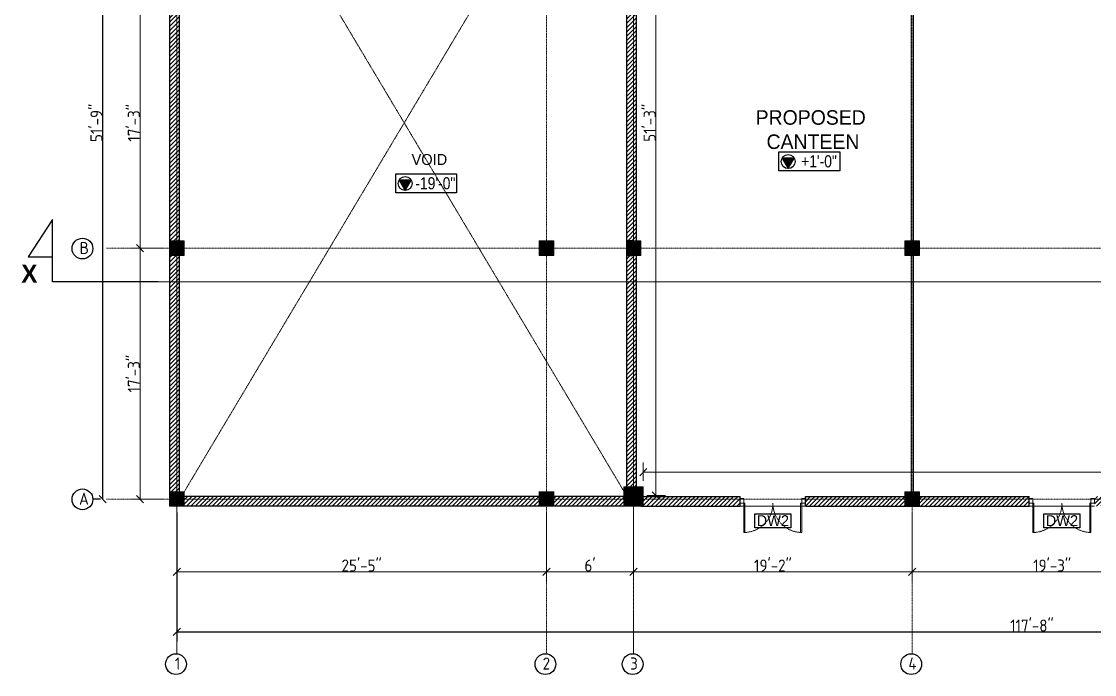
# Model space of a CAD drawing. Extents: x -95606 to 113309, y -42160 to -940.
# Drawn here: x -42643 to -41757, y -21636 to -21097 of the extents above; entities that cross this region are included whole.
import ezdxf

# ---------------------------------------------------------------- set-up
doc = ezdxf.new("R2010")
doc.units = 0
doc.header["$LTSCALE"] = 0.02
doc.header["$MEASUREMENT"] = 0
doc.header["$PDMODE"] = 3
doc.header["$PDSIZE"] = -2
for name, pattern in [('ACAD_ISO04W100', [30, 24, -3, 0, -3]), ('CENTERX2', [101.6, 63.5, -12.7, 12.7, -12.7]), ('DASHED', [0.75, 0.5, -0.25])]:
    doc.linetypes.add(name, pattern=pattern)
doc.layers.get('0').update_dxf_attribs({"linetype": 'CONTINUOUS'})
doc.layers.get('DEFPOINTS').update_dxf_attribs({"linetype": 'CONTINUOUS'})
for name, color, linetype, lineweight in [('dimension', 250, 'CONTINUOUS', 18), ('DOOR WIN TEXT', 102, 'CONTINUOUS', 25), ('Hatch', 252, 'CONTINUOUS', 9), ('RBH CENTER LINE', 1, 'ACAD_ISO04W100', 13), ('RBH DIMENSIONS', 8, 'CONTINUOUS', 15), ('RBH TEXT', 50, 'CONTINUOUS', 13), ('RBH TEXT FRAME', 90, 'CONTINUOUS', 25), ('RBH WALL - 0.18', 252, 'CONTINUOUS', 18), ('RBH WALL - 0.30', 7, 'CONTINUOUS', 30)]:
    doc.layers.add(name, color=color, linetype=linetype, lineweight=lineweight)
doc.layers.add('RBH DO & WIN', color=7, linetype='CONTINUOUS', lineweight=9, true_color=0x8a008a)
doc.styles.add('RBH-225', font='ARIALN.TTF', dxfattribs={"height": 225})
doc.styles.add('RBH-TEXT', font='ARIALN.TTF', dxfattribs={"height": 175})
doc.styles.get("Standard").update_dxf_attribs({"font": 'ISOCP'})
doc.dimstyles.new('RBH DIM 01', dxfattribs={"dimtxt": 10, "dimasz": 6, "dimexe": 8, "dimexo": 5, "dimgap": 0.09, "dimtad": 1, "dimdec": 0, "dimzin": 0, "dimdsep": 46, "dimlunit": 4, "dimtxsty": 'Standard', "dimblk": 'OBLIQUE', "dimcen": 0.09, "dimclrd": 4, "dimclre": 1, "dimclrt": 2, "dimadec": 0, "dimazin": 0, "dimtfac": 1, "dimtdec": 0, "dimtofl": 0, "dimtmove": 0, "dimatfit": 3, "dimldrblk": 'OPEN30', "dimfxl": 1, "dimtolj": 1, "dimtzin": 0, "dimlwd": -1, "dimlwe": -1, "dimarcsym": 0})

# ---------------------------------------------------------------- blocks, each defined once
blk = doc.blocks.new('_Oblique')
at = {"color": 0, "linetype": 'ByBlock', "lineweight": -2}
blk.add_line((-0.5, -0.5), (0.5, 0.5), dxfattribs=at)
blk = doc.blocks.new('*D928')
at = {"layer": 'DEFPOINTS', "color": 0, "lineweight": -2, "ltscale": 0.75, "transparency": 16777216}
for p in [(-42521, -21077.35), (-42545.48, -21284.35), (-42521, -21284.35)]:
    blk.add_point(p, dxfattribs=at)
at = {"layer": 'RBH DIMENSIONS', "color": 1, "ltscale": 0.75, "transparency": 16777216}
for p, q in [((-42526, -21077.35), (-42553.48, -21077.35)), ((-42526, -21284.35), (-42553.48, -21284.35))]:
    blk.add_line(p, q, dxfattribs=at)
at = {"layer": 'RBH DIMENSIONS', "color": 4, "ltscale": 0.75, "transparency": 16777216}
blk.add_line((-42545.48, -21077.35), (-42545.48, -21284.35), dxfattribs=at)
at = {"layer": 'RBH DIMENSIONS', "color": 4, "ltscale": 0.75, "transparency": 16777216, "xscale": 6, "yscale": 6, "zscale": 6}
for p, rotation in [((-42545.48, -21077.35), 90), ((-42545.48, -21284.35), 270)]:
    blk.add_blockref('_Oblique', p, dxfattribs=dict(at, rotation=rotation))
at = {"layer": 'RBH DIMENSIONS', "color": 2, "ltscale": 0.75, "transparency": 16777216, "insert": (-42550.57, -21180.85), "char_height": 10, "attachment_point": 5, "rotation": 90}
blk.add_mtext('\\A1;17\'-3"', dxfattribs=at)
blk = doc.blocks.new('_Open30')
at = {"color": 0, "linetype": 'ByBlock', "lineweight": -2}
for p, q in [((-1, 0.27), (0, 0)), ((0, 0), (-1, -0.27)), ((0, 0), (-1, 0))]:
    blk.add_line(p, q, dxfattribs=at)
blk = doc.blocks.new('*D929')
at = {"layer": 'DEFPOINTS', "color": 0, "lineweight": -2, "ltscale": 0.75, "transparency": 16777216}
for p in [(-42521, -21284.35), (-42545.48, -21491.35), (-42521, -21491.35)]:
    blk.add_point(p, dxfattribs=at)
at = {"layer": 'RBH DIMENSIONS', "color": 1, "ltscale": 0.75, "transparency": 16777216}
for p, q in [((-42526, -21284.35), (-42553.48, -21284.35)), ((-42526, -21491.35), (-42553.48, -21491.35))]:
    blk.add_line(p, q, dxfattribs=at)
at = {"layer": 'RBH DIMENSIONS', "color": 4, "ltscale": 0.75, "transparency": 16777216}
blk.add_line((-42545.48, -21284.35), (-42545.48, -21491.35), dxfattribs=at)
at = {"layer": 'RBH DIMENSIONS', "color": 4, "ltscale": 0.75, "transparency": 16777216, "xscale": 6, "yscale": 6, "zscale": 6}
for p, rotation in [((-42545.48, -21284.35), 90), ((-42545.48, -21491.35), 270)]:
    blk.add_blockref('_Oblique', p, dxfattribs=dict(at, rotation=rotation))
at = {"layer": 'RBH DIMENSIONS', "color": 2, "ltscale": 0.75, "transparency": 16777216, "insert": (-42550.57, -21387.85), "char_height": 10, "attachment_point": 5, "rotation": 90}
blk.add_mtext('\\A1;17\'-3"', dxfattribs=at)
blk = doc.blocks.new('*D1034')
at = {"layer": 'DEFPOINTS', "color": 0, "lineweight": -2, "ltscale": 0.75, "transparency": 16777216}
for p in [(-42515, -21497.35), (-42210, -21497.35), (-42210, -21551.35)]:
    blk.add_point(p, dxfattribs=at)
at = {"layer": 'RBH DIMENSIONS', "color": 1, "ltscale": 0.75, "transparency": 16777216}
for p, q in [((-42515, -21502.35), (-42515, -21559.35)), ((-42210, -21502.35), (-42210, -21559.35))]:
    blk.add_line(p, q, dxfattribs=at)
at = {"layer": 'RBH DIMENSIONS', "color": 4, "ltscale": 0.75, "transparency": 16777216}
blk.add_line((-42515, -21551.35), (-42210, -21551.35), dxfattribs=at)
at = {"layer": 'RBH DIMENSIONS', "color": 4, "ltscale": 0.75, "transparency": 16777216, "xscale": 6, "yscale": 6, "zscale": 6, "rotation": 180}
blk.add_blockref('_Oblique', (-42515, -21551.35), dxfattribs=at)
at = {"layer": 'RBH DIMENSIONS', "color": 4, "ltscale": 0.75, "transparency": 16777216, "xscale": 6, "yscale": 6, "zscale": 6}
blk.add_blockref('_Oblique', (-42210, -21551.35), dxfattribs=at)
at = {"layer": 'RBH DIMENSIONS', "color": 2, "ltscale": 0.75, "transparency": 16777216, "insert": (-42362.5, -21546.26), "char_height": 10, "attachment_point": 5}
blk.add_mtext('\\A1;25\'-5"', dxfattribs=at)
blk = doc.blocks.new('*D930')
at = {"layer": 'DEFPOINTS', "color": 0, "lineweight": -2, "ltscale": 0.75, "transparency": 16777216}
for p in [(-42210, -21497.35), (-42138, -21497.35), (-42138, -21551.35)]:
    blk.add_point(p, dxfattribs=at)
at = {"layer": 'RBH DIMENSIONS', "color": 1, "ltscale": 0.75, "transparency": 16777216}
for p, q in [((-42210, -21502.35), (-42210, -21559.35)), ((-42138, -21502.35), (-42138, -21559.35))]:
    blk.add_line(p, q, dxfattribs=at)
at = {"layer": 'RBH DIMENSIONS', "color": 4, "ltscale": 0.75, "transparency": 16777216}
blk.add_line((-42210, -21551.35), (-42138, -21551.35), dxfattribs=at)
at = {"layer": 'RBH DIMENSIONS', "color": 4, "ltscale": 0.75, "transparency": 16777216, "xscale": 6, "yscale": 6, "zscale": 6, "rotation": 180}
blk.add_blockref('_Oblique', (-42210, -21551.35), dxfattribs=at)
at = {"layer": 'RBH DIMENSIONS', "color": 4, "ltscale": 0.75, "transparency": 16777216, "xscale": 6, "yscale": 6, "zscale": 6}
blk.add_blockref('_Oblique', (-42138, -21551.35), dxfattribs=at)
at = {"layer": 'RBH DIMENSIONS', "color": 2, "ltscale": 0.75, "transparency": 16777216, "insert": (-42174, -21546.26), "char_height": 10, "attachment_point": 5}
blk.add_mtext("\\A1;6'", dxfattribs=at)
blk = doc.blocks.new('*D931')
at = {"layer": 'DEFPOINTS', "color": 0, "lineweight": -2, "ltscale": 0.75, "transparency": 16777216}
for p in [(-42138, -21497.35), (-41908, -21502.35), (-41908, -21551.35)]:
    blk.add_point(p, dxfattribs=at)
at = {"layer": 'RBH DIMENSIONS', "color": 1, "ltscale": 0.75, "transparency": 16777216}
for p, q in [((-42138, -21502.35), (-42138, -21559.35)), ((-41908, -21507.35), (-41908, -21559.35))]:
    blk.add_line(p, q, dxfattribs=at)
at = {"layer": 'RBH DIMENSIONS', "color": 4, "ltscale": 0.75, "transparency": 16777216}
blk.add_line((-42138, -21551.35), (-41908, -21551.35), dxfattribs=at)
at = {"layer": 'RBH DIMENSIONS', "color": 4, "ltscale": 0.75, "transparency": 16777216, "xscale": 6, "yscale": 6, "zscale": 6, "rotation": 180}
blk.add_blockref('_Oblique', (-42138, -21551.35), dxfattribs=at)
at = {"layer": 'RBH DIMENSIONS', "color": 4, "ltscale": 0.75, "transparency": 16777216, "xscale": 6, "yscale": 6, "zscale": 6}
blk.add_blockref('_Oblique', (-41908, -21551.35), dxfattribs=at)
at = {"layer": 'RBH DIMENSIONS', "color": 2, "ltscale": 0.75, "transparency": 16777216, "insert": (-42023, -21546.26), "char_height": 10, "attachment_point": 5}
blk.add_mtext('\\A1;19\'-2"', dxfattribs=at)
blk = doc.blocks.new('*D1035')
at = {"layer": 'DEFPOINTS', "color": 0, "lineweight": -2, "ltscale": 0.75, "transparency": 16777216}
for p in [(-41908, -21497.35), (-41677, -21509.01), (-41677, -21551.35)]:
    blk.add_point(p, dxfattribs=at)
at = {"layer": 'RBH DIMENSIONS', "color": 1, "ltscale": 0.75, "transparency": 16777216}
for p, q in [((-41908, -21502.35), (-41908, -21559.35)), ((-41677, -21514.01), (-41677, -21559.35))]:
    blk.add_line(p, q, dxfattribs=at)
at = {"layer": 'RBH DIMENSIONS', "color": 4, "ltscale": 0.75, "transparency": 16777216}
blk.add_line((-41908, -21551.35), (-41677, -21551.35), dxfattribs=at)
at = {"layer": 'RBH DIMENSIONS', "color": 4, "ltscale": 0.75, "transparency": 16777216, "xscale": 6, "yscale": 6, "zscale": 6, "rotation": 180}
blk.add_blockref('_Oblique', (-41908, -21551.35), dxfattribs=at)
at = {"layer": 'RBH DIMENSIONS', "color": 4, "ltscale": 0.75, "transparency": 16777216, "xscale": 6, "yscale": 6, "zscale": 6}
blk.add_blockref('_Oblique', (-41677, -21551.35), dxfattribs=at)
at = {"layer": 'RBH DIMENSIONS', "color": 2, "ltscale": 0.75, "transparency": 16777216, "insert": (-41792.5, -21546.26), "char_height": 10, "attachment_point": 5}
blk.add_mtext('\\A1;19\'-3"', dxfattribs=at)
blk = doc.blocks.new('DW2')
at = {"layer": 'RBH DO & WIN', "ltscale": 0.75}
for points in [[(0, 2), (3, 2), (3, -2), (0, -2)], [(54, 2), (51, 2), (51, -2), (54, -2)], [(3, -2), (4, -2), (4, -26.15), (3, -26.15)], [(50, -2), (51, -2), (51, -26.15), (50, -26.15)]]:
    blk.add_lwpolyline(points, close=True, dxfattribs=at)
at = {"layer": 'RBH DO & WIN', "linetype": 'DASHED', "ltscale": 0.15}
for centre, start, end in [((3, -2), 270, 0), ((51.23, -2), 180, 270)]:
    blk.add_arc(centre, 24.12, start, end, dxfattribs=at)
blk = doc.blocks.new('*D932')
at = {"layer": 'DEFPOINTS', "color": 0, "lineweight": -2, "ltscale": 0.75, "transparency": 16777216}
for p in [(-42515, -21497.35), (-41103.39, -21497.35), (-41103.39, -21600.92)]:
    blk.add_point(p, dxfattribs=at)
at = {"layer": 'DOOR WIN TEXT', "color": 1, "ltscale": 0.75, "transparency": 16777216}
for p, q in [((-42515, -21502.35), (-42515, -21608.92)), ((-41103.39, -21502.35), (-41103.39, -21608.92))]:
    blk.add_line(p, q, dxfattribs=at)
at = {"layer": 'DOOR WIN TEXT', "color": 4, "ltscale": 0.75, "transparency": 16777216}
blk.add_line((-42515, -21600.92), (-41103.39, -21600.92), dxfattribs=at)
at = {"layer": 'DOOR WIN TEXT', "color": 4, "ltscale": 0.75, "transparency": 16777216, "xscale": 6, "yscale": 6, "zscale": 6, "rotation": 180}
blk.add_blockref('_Oblique', (-42515, -21600.92), dxfattribs=at)
at = {"layer": 'DOOR WIN TEXT', "color": 4, "ltscale": 0.75, "transparency": 16777216, "xscale": 6, "yscale": 6, "zscale": 6}
blk.add_blockref('_Oblique', (-41103.39, -21600.92), dxfattribs=at)
at = {"layer": 'DOOR WIN TEXT', "color": 2, "ltscale": 0.75, "transparency": 16777216, "insert": (-41809.19, -21595.83), "char_height": 10, "attachment_point": 5}
blk.add_mtext('\\A1;117\'-8"', dxfattribs=at)
blk = doc.blocks.new('*D1039')
at = {"layer": 'DEFPOINTS', "color": 0, "lineweight": -2, "ltscale": 0.75, "transparency": 16777216}
for p in [(-42573.16, -20870.35), (-42576.35, -21491.35), (-42573.16, -21491.35)]:
    blk.add_point(p, dxfattribs=at)
at = {"layer": 'DOOR WIN TEXT', "color": 1, "ltscale": 0.75, "transparency": 16777216}
for p, q in [((-42578.16, -20870.35), (-42584.35, -20870.35)), ((-42578.16, -21491.35), (-42584.35, -21491.35))]:
    blk.add_line(p, q, dxfattribs=at)
at = {"layer": 'DOOR WIN TEXT', "color": 4, "ltscale": 0.75, "transparency": 16777216}
blk.add_line((-42576.35, -20870.35), (-42576.35, -21491.35), dxfattribs=at)
at = {"layer": 'DOOR WIN TEXT', "color": 4, "ltscale": 0.75, "transparency": 16777216, "xscale": 6, "yscale": 6, "zscale": 6}
for p, rotation in [((-42576.35, -20870.35), 90), ((-42576.35, -21491.35), 270)]:
    blk.add_blockref('_Oblique', p, dxfattribs=dict(at, rotation=rotation))
at = {"layer": 'DOOR WIN TEXT', "color": 2, "ltscale": 0.75, "transparency": 16777216, "insert": (-42581.44, -21180.85), "char_height": 10, "attachment_point": 5, "rotation": 90}
blk.add_mtext('\\A1;51\'-9"', dxfattribs=at)
blk = doc.blocks.new('*D975')
at = {"layer": 'DEFPOINTS', "color": 0, "lineweight": -2, "ltscale": 0.75, "transparency": 16777216}
for p in [(-42132, -20873.35), (-42132, -21488.35), (-42119.68, -21488.35)]:
    blk.add_point(p, dxfattribs=at)
at = {"layer": 'dimension', "color": 1, "ltscale": 0.75, "transparency": 16777216}
for p, q in [((-42127, -20873.35), (-42111.68, -20873.35)), ((-42127, -21488.35), (-42111.68, -21488.35))]:
    blk.add_line(p, q, dxfattribs=at)
at = {"layer": 'dimension', "color": 4, "ltscale": 0.75, "transparency": 16777216}
blk.add_line((-42119.68, -20873.35), (-42119.68, -21488.35), dxfattribs=at)
at = {"layer": 'dimension', "color": 4, "ltscale": 0.75, "transparency": 16777216, "xscale": 6, "yscale": 6, "zscale": 6}
for p, rotation in [((-42119.68, -20873.35), 90), ((-42119.68, -21488.35), 270)]:
    blk.add_blockref('_Oblique', p, dxfattribs=dict(at, rotation=rotation))
at = {"layer": 'dimension', "color": 2, "ltscale": 0.75, "transparency": 16777216, "insert": (-42124.77, -21180.85), "char_height": 10, "attachment_point": 5, "rotation": 90}
blk.add_mtext('\\A1;51\'-3"', dxfattribs=at)
blk = doc.blocks.new('*D980')
at = {"layer": 'DEFPOINTS', "color": 0, "lineweight": -2, "ltscale": 0.75, "transparency": 16777216}
for p in [(-41226, -21469.24), (-41226, -21473.35), (-42130, -21481.35)]:
    blk.add_point(p, dxfattribs=at)
at = {"layer": 'dimension', "color": 1, "ltscale": 0.75, "transparency": 16777216}
for p, q in [((-42130, -21476.35), (-42130, -21461.24)), ((-41226, -21468.35), (-41226, -21461.24))]:
    blk.add_line(p, q, dxfattribs=at)
at = {"layer": 'dimension', "color": 4, "ltscale": 0.75, "transparency": 16777216}
blk.add_line((-42130, -21469.24), (-41226, -21469.24), dxfattribs=at)
at = {"layer": 'dimension', "color": 4, "ltscale": 0.75, "transparency": 16777216, "xscale": 6, "yscale": 6, "zscale": 6, "rotation": 180}
blk.add_blockref('_Oblique', (-42130, -21469.24), dxfattribs=at)
at = {"layer": 'dimension', "color": 4, "ltscale": 0.75, "transparency": 16777216, "xscale": 6, "yscale": 6, "zscale": 6}
blk.add_blockref('_Oblique', (-41226, -21469.24), dxfattribs=at)
at = {"layer": 'dimension', "color": 2, "ltscale": 0.75, "transparency": 16777216, "insert": (-41678, -21464.15), "char_height": 10, "attachment_point": 5}
blk.add_mtext('\\A1;75\'-4"', dxfattribs=at)

msp = doc.modelspace()

# ---------------------------------------------------------------- hatches: boundary and pattern name
at = {"layer": 'Hatch', "ltscale": 0.75}
h = msp.add_hatch(dxfattribs=at)
h.set_pattern_fill('ANSI31', color=256, scale=20)
h.set_pattern_definition([(45, (-410532.309, -520874.7053), (-1.767766953, 1.767766953), [])])
h.paths.add_polyline_path([(-42135.996, -20864.346), (-42520.996, -20864.346), (-42520.996, -21497.346), (-42135.996, -21497.346)])
h.paths.add_polyline_path([(-42143.996, -21489.346), (-42512.996, -21489.346), (-42512.996, -20872.346), (-42143.996, -20872.346)], flags=16)
h = msp.add_hatch(dxfattribs=at)
h.set_pattern_fill('ANSI31', color=256, scale=20)
h.set_pattern_definition([(45, (-411609.7358, -521830.065), (-1.767766953, 1.767766953), [])])
h.paths.add_polyline_path([(-41996.112, -21489.346), (-41996.112, -21497.346), (-41811.496, -21497.346), (-41811.496, -21489.346)])
h.paths.add_polyline_path([(-41604.496, -21497.346), (-41604.496, -21489.346), (-41757.496, -21489.346), (-41757.496, -21497.346)])
h.paths.add_polyline_path([(-41397.496, -21497.346), (-41397.496, -21489.346), (-41550.496, -21489.346), (-41550.496, -21497.346)])
h.paths.add_polyline_path([(-41225.996, -21497.346), (-41225.996, -21489.346), (-41343.496, -21489.346), (-41343.496, -21497.346)])
h.paths.add_polyline_path([(-42050.112, -21497.346), (-42050.112, -21489.346), (-42131.996, -21489.346), (-42131.996, -21497.346)])
at = {"layer": 'RBH DIMENSIONS'}
h = msp.add_hatch(dxfattribs=at)
h.set_pattern_fill('ANSI31', color=6)
h.set_pattern_definition([(45, (-411938.71602, -523379.44306), (-0.088388347648, 0.088388347648), [])])
h.paths.add_polyline_path([(-42520.996, -21278.346), (-42520.996, -21290.346), (-42508.996, -21290.346), (-42508.996, -21278.346)])
h = msp.add_hatch(dxfattribs=at)
h.set_pattern_fill('ANSI31', color=6)
h.set_pattern_definition([(45, (-411633.71602, -523379.44306), (-0.088388347648, 0.088388347648), [])])
h.paths.add_polyline_path([(-42215.996, -21278.346), (-42215.996, -21290.346), (-42203.996, -21290.346), (-42203.996, -21278.346)])
h = msp.add_hatch(dxfattribs=at)
h.set_pattern_fill('ANSI31', color=6)
h.set_pattern_definition([(45, (-411561.71602, -523379.44306), (-0.088388347648, 0.088388347648), [])])
h.paths.add_polyline_path([(-42143.996, -21278.346), (-42143.996, -21290.346), (-42131.996, -21290.346), (-42131.996, -21278.346)])
h = msp.add_hatch(dxfattribs=at)
h.set_pattern_fill('ANSI31', color=6)
h.set_pattern_definition([(45, (-411331.71602, -523379.44306), (-0.088388347648, 0.088388347648), [])])
h.paths.add_polyline_path([(-41913.996, -21278.346), (-41913.996, -21290.346), (-41901.996, -21290.346), (-41901.996, -21278.346)])
h = msp.add_hatch(dxfattribs=at)
h.set_pattern_fill('ANSI31', color=6)
h.set_pattern_definition([(45, (-411563.71602, -523586.44306), (-0.088388347648, 0.088388347648), [])])
h.paths.add_polyline_path([(-42145.996, -21497.346), (-42129.996, -21497.346), (-42129.996, -21481.346), (-42145.996, -21481.346)])
h = msp.add_hatch(dxfattribs=at)
h.set_pattern_fill('ANSI31', color=6)
h.set_pattern_definition([(45, (-411938.71602, -523586.44306), (-0.088388347648, 0.088388347648), [])])
h.paths.add_polyline_path([(-42520.996, -21485.346), (-42520.996, -21497.346), (-42508.996, -21497.346), (-42508.996, -21485.346)])
h = msp.add_hatch(dxfattribs=at)
h.set_pattern_fill('ANSI31', color=6)
h.set_pattern_definition([(45, (-411633.71602, -523586.44306), (-0.088388347648, 0.088388347648), [])])
h.paths.add_polyline_path([(-42215.996, -21485.346), (-42215.996, -21497.346), (-42203.996, -21497.346), (-42203.996, -21485.346)])
h = msp.add_hatch(dxfattribs=at)
h.set_pattern_fill('ANSI31', color=6)
h.set_pattern_definition([(45, (-411331.71602, -523586.44306), (-0.088388347648, 0.088388347648), [])])
h.paths.add_polyline_path([(-41913.996, -21485.346), (-41913.996, -21497.346), (-41901.996, -21497.346), (-41901.996, -21485.346)])
at = {"layer": 'RBH TEXT FRAME'}
h = msp.add_hatch(dxfattribs=at)
h.set_pattern_fill('ANSI31', color=1, scale=4)
h.set_pattern_definition([(45, (-141555.94445, -22038.3383), (-0.3535533906, 0.3535533906), [])])
h.paths.add_polyline_path([(-42005.404, -21209.939), (-42015.368, -21209.939), (-42010.386, -21218.569)])
h = msp.add_hatch(dxfattribs=at)
h.set_pattern_fill('ANSI31', color=1, scale=4)
h.set_pattern_definition([(45, (-141872.1683, -22056.4471), (-0.3535533906, 0.3535533906), [])])
h.paths.add_polyline_path([(-42321.627, -21228.048), (-42331.592, -21228.048), (-42326.61, -21236.677)])

# ---------------------------------------------------------------- linework, layer by layer
at = {"layer": 'RBH CENTER LINE', "linetype": 'CENTERX2', "ltscale": 0.12}
for p, q in [((-41907.996, -20798.346), (-41907.996, -21619.093)), ((-42209.996, -20810.083), (-42209.996, -21619.093)), ((-42143.996, -20873.346), (-42508.996, -21485.346)), ((-42143.996, -21488.346), (-42508.996, -20876.346)), ((-42573.161, -21284.346), (-40815.457, -21284.346)), ((-42573.161, -21491.346), (-40815.457, -21491.346))]:
    msp.add_line(p, q, dxfattribs=at)
at = {"layer": 'RBH CENTER LINE', "ltscale": 0.75}
for p, q in [((-42514.996, -20810.083), (-42514.996, -21619.093)), ((-42137.996, -20810.083), (-42137.996, -21619.093))]:
    msp.add_line(p, q, dxfattribs=at)
at = {"layer": 'RBH DIMENSIONS', "ltscale": 0.75}
for points in [[(-42520.996, -21278.346), (-42508.996, -21278.346), (-42508.996, -21290.346), (-42520.996, -21290.346)], [(-42520.996, -21278.346), (-42508.996, -21278.346), (-42508.996, -21290.346), (-42520.996, -21290.346)], [(-42520.996, -21278.346), (-42508.996, -21278.346), (-42508.996, -21290.346), (-42520.996, -21290.346)], [(-42215.996, -21278.346), (-42203.996, -21278.346), (-42203.996, -21290.346), (-42215.996, -21290.346)], [(-42215.996, -21278.346), (-42203.996, -21278.346), (-42203.996, -21290.346), (-42215.996, -21290.346)], [(-42215.996, -21278.346), (-42203.996, -21278.346), (-42203.996, -21290.346), (-42215.996, -21290.346)], [(-42143.996, -21278.346), (-42131.996, -21278.346), (-42131.996, -21290.346), (-42143.996, -21290.346)], [(-42143.996, -21278.346), (-42131.996, -21278.346), (-42131.996, -21290.346), (-42143.996, -21290.346)], [(-42143.996, -21278.346), (-42131.996, -21278.346), (-42131.996, -21290.346), (-42143.996, -21290.346)], [(-41913.996, -21278.346), (-41901.996, -21278.346), (-41901.996, -21290.346), (-41913.996, -21290.346)], [(-41913.996, -21278.346), (-41901.996, -21278.346), (-41901.996, -21290.346), (-41913.996, -21290.346)], [(-41913.996, -21278.346), (-41901.996, -21278.346), (-41901.996, -21290.346), (-41913.996, -21290.346)], [(-42145.996, -21481.346), (-42129.996, -21481.346), (-42129.996, -21497.346), (-42145.996, -21497.346)], [(-42145.996, -21481.346), (-42129.996, -21481.346), (-42129.996, -21497.346), (-42145.996, -21497.346)], [(-42145.996, -21481.346), (-42129.996, -21481.346), (-42129.996, -21497.346), (-42145.996, -21497.346)], [(-42520.996, -21485.346), (-42508.996, -21485.346), (-42508.996, -21497.346), (-42520.996, -21497.346)], [(-42520.996, -21485.346), (-42508.996, -21485.346), (-42508.996, -21497.346), (-42520.996, -21497.346)], [(-42520.996, -21485.346), (-42508.996, -21485.346), (-42508.996, -21497.346), (-42520.996, -21497.346)], [(-42215.996, -21485.346), (-42203.996, -21485.346), (-42203.996, -21497.346), (-42215.996, -21497.346)], [(-42215.996, -21485.346), (-42203.996, -21485.346), (-42203.996, -21497.346), (-42215.996, -21497.346)], [(-42215.996, -21485.346), (-42203.996, -21485.346), (-42203.996, -21497.346), (-42215.996, -21497.346)], [(-41913.996, -21485.346), (-41901.996, -21485.346), (-41901.996, -21497.346), (-41913.996, -21497.346)], [(-41913.996, -21485.346), (-41901.996, -21485.346), (-41901.996, -21497.346), (-41913.996, -21497.346)], [(-41913.996, -21485.346), (-41901.996, -21485.346), (-41901.996, -21497.346), (-41913.996, -21497.346)]]:
    msp.add_lwpolyline(points, close=True, dxfattribs=at)
at = {"layer": 'RBH DO & WIN', "ltscale": 0.75}
for p, q in [((-41908.996, -20876.346), (-41908.996, -21485.346)), ((-41906.996, -20876.346), (-41906.996, -21485.346))]:
    msp.add_line(p, q, dxfattribs=at)
at = {"layer": 'RBH TEXT FRAME', "color": 1}
for points in [[(-41967.883, -21220.514), (-42017.996, -21220.514), (-42017.996, -21204.862), (-41967.883, -21204.862)], [(-42010.386, -21218.569), (-42005.404, -21209.939), (-42015.368, -21209.939)], [(-42284.106, -21238.623), (-42334.22, -21238.623), (-42334.22, -21222.971), (-42284.106, -21222.971)], [(-42326.61, -21236.677), (-42321.627, -21228.048), (-42331.592, -21228.048)]]:
    msp.add_lwpolyline(points, close=True, dxfattribs=at)
at = {"layer": 'RBH TEXT FRAME', "color": 4}
for points in [[(-42037.944, -21503.506), (-42008.28, -21503.506), (-42008.28, -21515.186), (-42037.944, -21515.186)], [(-41799.328, -21503.506), (-41769.664, -21503.506), (-41769.664, -21515.186), (-41799.328, -21515.186)]]:
    msp.add_lwpolyline(points, close=True, dxfattribs=at)
at = {"layer": 'RBH TEXT FRAME', "color": 1}
for centre in [(-42010.386, -21212.815), (-42326.61, -21230.924)]:
    msp.add_circle(centre, 5.754, dxfattribs=at)
at = {"layer": 'RBH TEXT FRAME'}
for centre in [(-42592.993, -21284.622), (-42592.993, -21491.622), (-42515.825, -21627.632), (-42210.825, -21627.632), (-42138.825, -21627.632), (-41908.825, -21627.632)]:
    msp.add_circle(centre, 8.578, dxfattribs=at)
at = {"layer": 'RBH WALL - 0.18', "color": 3, "ltscale": 0.75}
msp.add_line((-42530.501, -21312.089), (-40918.34, -21312.089), dxfattribs=at)
at = {"layer": 'RBH WALL - 0.18', "ltscale": 0.75}
for p, q in [((-41996.112, -21497.346), (-42050.112, -21497.346)), ((-41757.496, -21497.346), (-41811.496, -21497.346))]:
    msp.add_line(p, q, dxfattribs=at)
at = {"layer": 'RBH WALL - 0.30', "ltscale": 0.75}
for p, q in [((-42139.496, -21278.346), (-42143.996, -21278.346)), ((-42143.996, -21290.346), (-42139.496, -21290.346)), ((-42131.996, -21489.346), (-42050.112, -21489.346)), ((-42131.996, -21497.346), (-42131.996, -21489.346)), ((-42050.112, -21497.346), (-42050.112, -21489.346)), ((-42050.112, -21497.346), (-42050.112, -21489.346)), ((-41996.112, -21497.346), (-41996.112, -21489.346)), ((-41996.112, -21497.346), (-41996.112, -21489.346)), ((-41996.112, -21489.346), (-41811.496, -21489.346)), ((-41811.496, -21497.346), (-41811.496, -21489.346)), ((-41811.496, -21497.346), (-41811.496, -21489.346)), ((-42131.996, -21497.346), (-42050.112, -21497.346)), ((-41996.112, -21497.346), (-41811.496, -21497.346))]:
    msp.add_line(p, q, dxfattribs=at)
for points in [[(-42520.996, -20864.346), (-42135.996, -20864.346), (-42135.996, -21497.346), (-42520.996, -21497.346)], [(-42512.996, -20872.346), (-42143.996, -20872.346), (-42143.996, -21489.346), (-42512.996, -21489.346)]]:
    msp.add_lwpolyline(points, close=True, dxfattribs=at)
msp.add_lwpolyline([(-42530.501, -21312.089), (-42617.846, -21312.089), (-42617.846, -21260.646), (-42637.811, -21291.512), (-42617.846, -21291.512)], dxfattribs=at)

# ---------------------------------------------------------------- block references
at = {"layer": 'DOOR WIN TEXT'}
for p in [(-42050.112, -21492.846), (-41811.496, -21492.846)]:
    msp.add_blockref('DW2', p, dxfattribs=at)

# ---------------------------------------------------------------- texts
at = {"layer": 'DOOR WIN TEXT', "color": 4, "char_height": 9, "attachment_point": 1, "style": 'RBH-225'}
for insert in [(-42058.428, -21504.694), (-41819.812, -21504.694)]:
    msp.add_mtext_dynamic_manual_height_columns('\\pi21.999;{\\fStylus BT|b0|i0|c0|p34;DW2}', width=70.71517, gutter_width=1, heights=[0], dxfattribs=dict(at, insert=insert))
at = {"layer": 'RBH TEXT', "color": 0, "attachment_point": 1, "style": 'RBH-225'}
for s, insert, char_height in [('\\pi-9.3086;{\\fStylus BT|b0|i0|c0|p34;PROPOSED \\P\\pi-0.31738;CANTEEN}', (-42027.978, -21170.4), 12), ('\\pi20.322;{\\fStylus BT|b0|i0|c0|p34;VOID}', (-42341.633, -21206.599), 9), ('\\pi29.87;{\\fStylus BT|b1|i0|c0|p34;X}', (-42673.409, -21297.846), 15)]:
    msp.add_mtext_dynamic_manual_height_columns(s, width=70.71517, gutter_width=1, heights=[0], dxfattribs=dict(at, insert=insert, char_height=char_height))
at = {"layer": 'RBH TEXT', "char_height": 10, "attachment_point": 1, "style": 'RBH-TEXT'}
for s, insert in [(' +1\'-0" ', (-42002.918, -21207.591)), (' -19\'-0" ', (-42321.375, -21225.699))]:
    msp.add_mtext_dynamic_manual_height_columns(s, width=754.00156, gutter_width=280, heights=[0], dxfattribs=dict(at, insert=insert))
at = {"layer": 'RBH TEXT', "char_height": 10, "attachment_point": 1}
for s, insert in [('\\pi9.3262;B', (-42604.655, -21279.124)), ('\\pi8.8262;A', (-42604.655, -21486.124)), ('\\pi10.826;1', (-42527.487, -21622.134)), ('\\pi9.399;2', (-42222.487, -21622.134)), ('\\pi9.6191;3', (-42150.487, -21622.134)), ('\\pi9.3262;4', (-41920.487, -21622.134))]:
    msp.add_mtext_dynamic_manual_height_columns(s, width=23.65244, gutter_width=1, heights=[0], dxfattribs=dict(at, insert=insert))

# ---------------------------------------------------------------- dimensions: what is measured, and where the dimension line sits
at = {"layer": 'dimension', "ltscale": 0.75}
dim = msp.add_linear_dim(base=(-42119.678, -21488.346), p1=(-42131.996, -20873.346), p2=(-42131.996, -21488.346), angle=90, dimstyle='RBH DIM 01', dxfattribs=at)
dim.commit()
dim.dimension.update_dxf_attribs({"geometry": '*D975', "text_midpoint": (-42124.768, -21180.846)})
dim = msp.add_linear_dim(base=(-41225.996, -21469.24), p1=(-42129.996, -21481.346), p2=(-41225.996, -21473.346), dimstyle='RBH DIM 01', dxfattribs=at)
dim.commit()
dim.dimension.update_dxf_attribs({"geometry": '*D980', "text_midpoint": (-41677.996, -21464.15)})
at = {"layer": 'DOOR WIN TEXT', "ltscale": 0.75}
dim = msp.add_linear_dim(base=(-42576.348, -21491.346), p1=(-42573.161, -20870.346), p2=(-42573.161, -21491.346), angle=90, dimstyle='RBH DIM 01', dxfattribs=at)
dim.commit()
dim.dimension.update_dxf_attribs({"geometry": '*D1039', "text_midpoint": (-42581.438, -21180.846)})
dim = msp.add_linear_dim(base=(-41103.393, -21600.92), p1=(-42514.996, -21497.346), p2=(-41103.393, -21497.346), dimstyle='RBH DIM 01', dxfattribs=at)
dim.commit()
dim.dimension.update_dxf_attribs({"geometry": '*D932', "text_midpoint": (-41809.194, -21595.83)})
at = {"layer": 'RBH DIMENSIONS', "ltscale": 0.75}
for base, p1, p2, picture, middle in [((-42545.476, -21284.346), (-42520.996, -21077.346), (-42520.996, -21284.346), '*D928', (-42550.566, -21180.846)), ((-42545.476, -21491.346), (-42520.996, -21284.346), (-42520.996, -21491.346), '*D929', (-42550.566, -21387.846))]:
    dim = msp.add_linear_dim(base=base, p1=p1, p2=p2, angle=90, dimstyle='RBH DIM 01', dxfattribs=at)
    dim.commit()
    dim.dimension.update_dxf_attribs({"geometry": picture, "text_midpoint": middle})
for base, p1, p2, picture, middle in [((-42209.996, -21551.349), (-42514.996, -21497.346), (-42209.996, -21497.346), '*D1034', (-42362.496, -21546.258)), ((-42137.996, -21551.349), (-42209.996, -21497.346), (-42137.996, -21497.346), '*D930', (-42173.996, -21546.259)), ((-41907.996, -21551.349), (-42137.996, -21497.346), (-41907.996, -21502.346), '*D931', (-42022.996, -21546.255)), ((-41676.996, -21551.349), (-41907.996, -21497.346), (-41676.996, -21509.013), '*D1035', (-41792.496, -21546.259))]:
    dim = msp.add_linear_dim(base=base, p1=p1, p2=p2, dimstyle='RBH DIM 01', dxfattribs=at)
    dim.commit()
    dim.dimension.update_dxf_attribs({"geometry": picture, "text_midpoint": middle})

doc.saveas('drawing.dxf')
